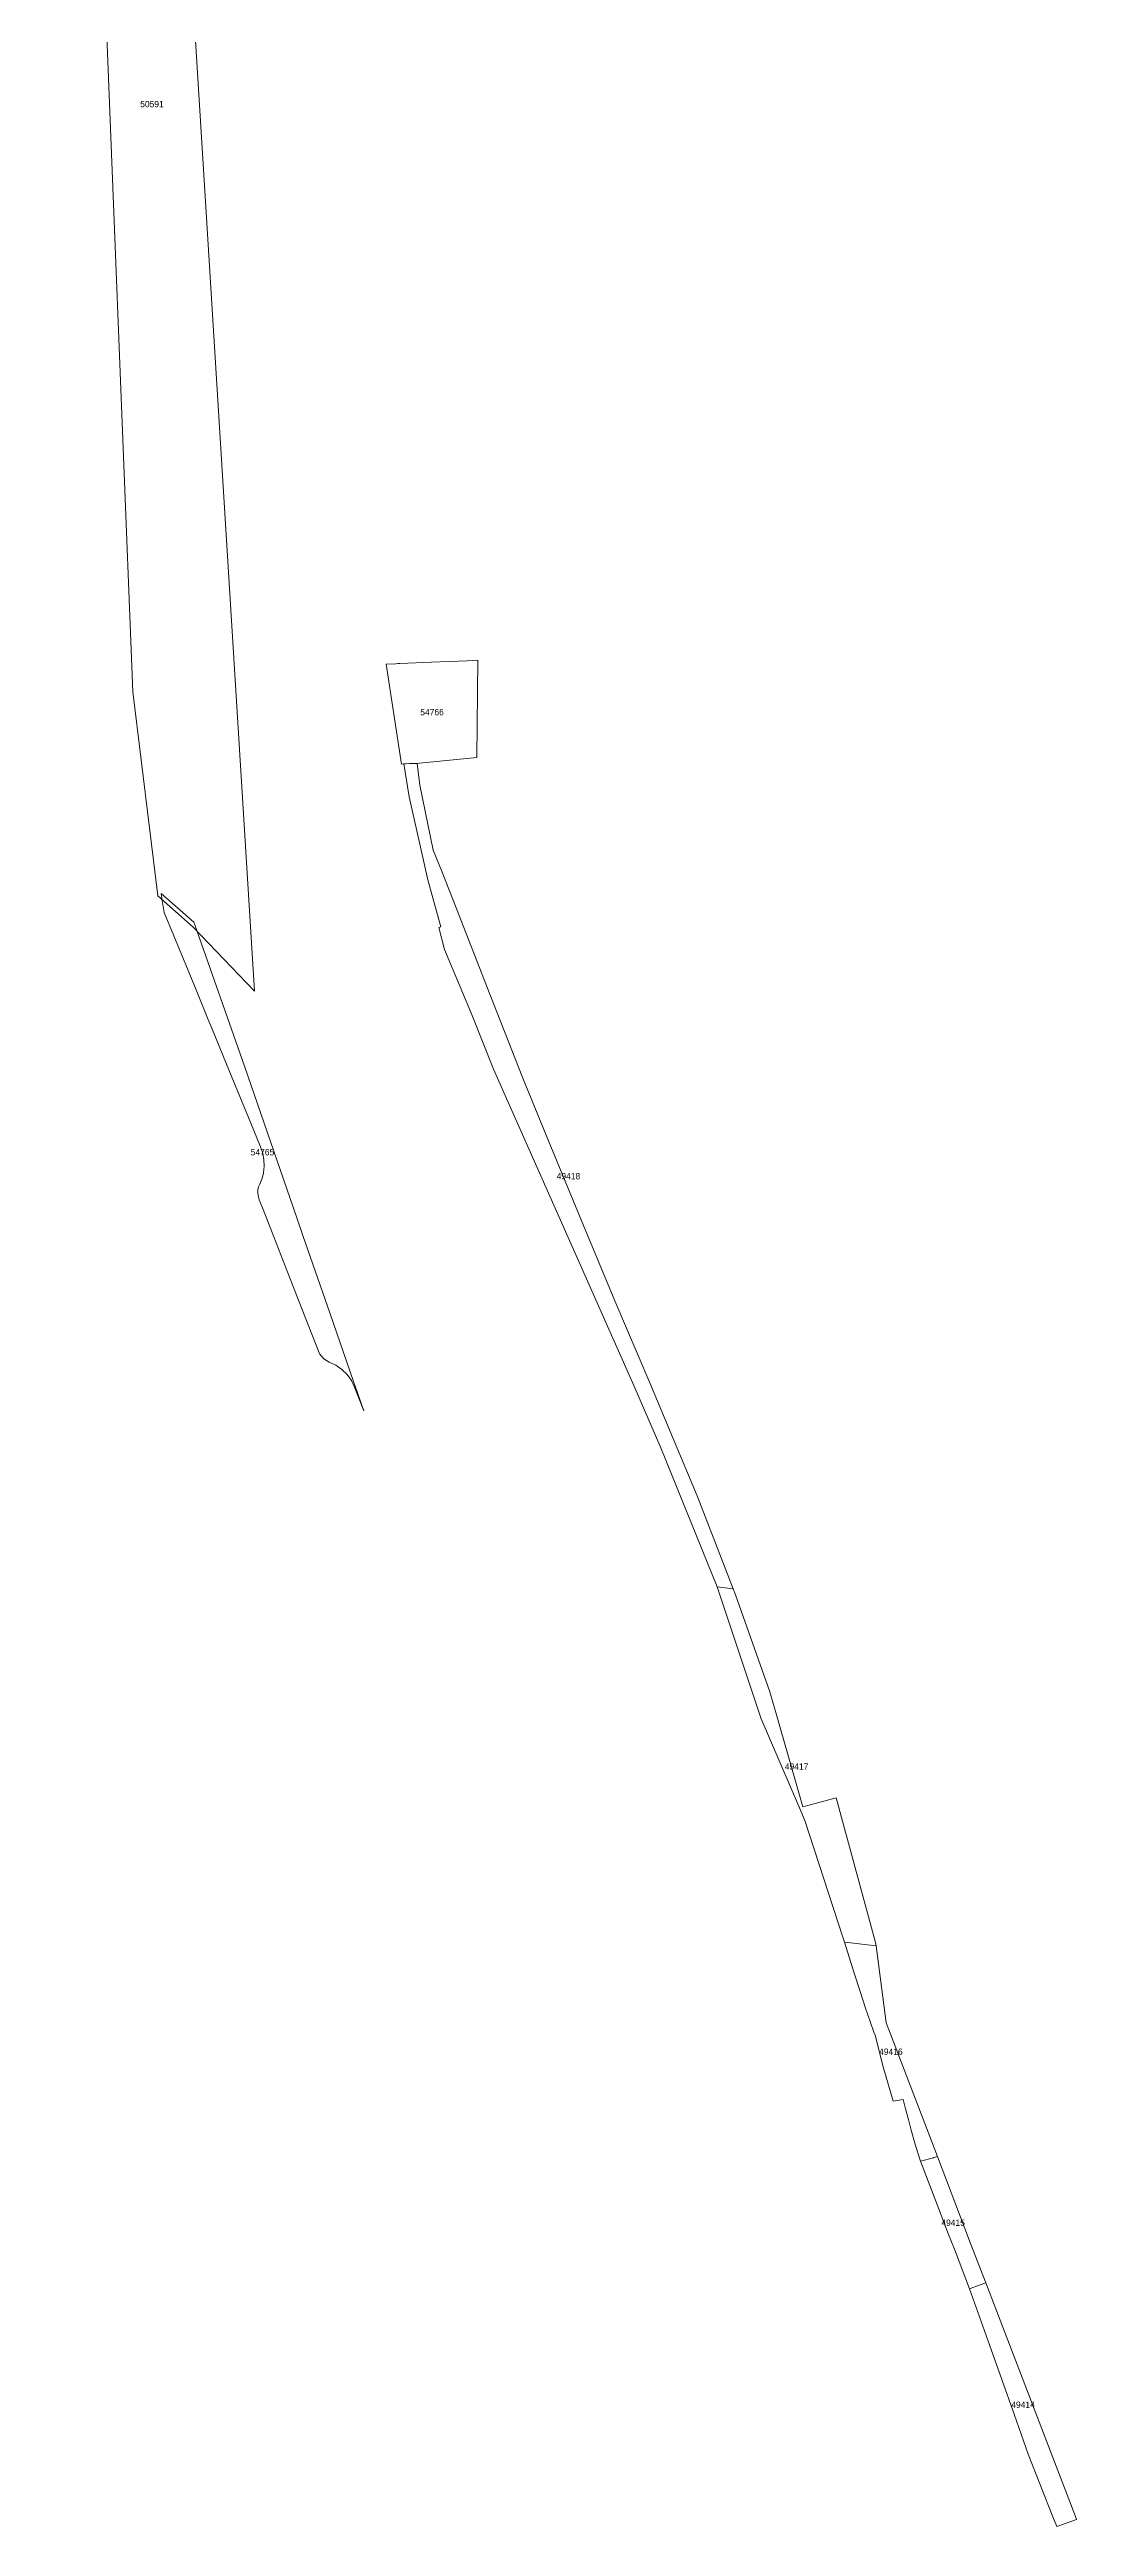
# Model space of a CAD drawing. Header units: metres. Extents: x 105313 to 106240, y 111784 to 118148.
# Drawn here: x 105875.1 to 106037.4, y 116905.5 to 117296.8 of the extents above; entities that cross this region are included whole.
import ezdxf
from ezdxf.enums import TextEntityAlignment as Align

# ---------------------------------------------------------------- set-up
doc = ezdxf.new("R2010")
doc.units = ezdxf.units.M
doc.layers.add('60-PREDIAL-COD', color=8, linetype='Continuous', lineweight=5)
doc.layers.add('60-PREDIAL-LOTE', color=42, linetype='CONTINUOUS', lineweight=13)

msp = doc.modelspace()

# ---------------------------------------------------------------- linework, layer by layer
at = {"layer": '60-PREDIAL-LOTE'}
for points in [[(105880.3096, 117351.448), (105875.148, 117428.336), (105890.1465, 117428.1206), (105907.5098, 117148.0724), (105897.817, 117158.18), (105892.2728, 117163.1104), (105888.3224, 117195.3692), (105883.3985, 117318.9425), (105883.1337, 117325.5912), (105881.0632, 117351.1488), (105880.3096, 117351.448)], [(105928.3211, 117199.7199), (105928.3479, 117199.7209), (105929.8718, 117199.7909), (105930.2193, 117199.8062), (105930.4719, 117199.8172), (105935.4667, 117200.0323), (105938.2903, 117200.1538), (105941.1447, 117200.2769), (105942.8259, 117200.3494), (105942.6339, 117184.9548), (105933.0809, 117184.0253), (105931.9945, 117184.0092), (105931.3861, 117184.0003), (105930.7642, 117183.917), (105928.3211, 117199.7199)], [(105983.1423, 117053.6491), (105980.6196, 117053.9489), (105971.7382, 117075.9066), (105967.468, 117085.748), (105945.28, 117135.769), (105941.929, 117144.222), (105940.0318, 117148.7324), (105937.549, 117154.635), (105936.638, 117158.102), (105936.957, 117158.222), (105934.9198, 117165.653), (105933.666, 117171.295), (105931.978, 117178.768), (105931.0949, 117183.996), (105933.0809, 117184.0253), (105933.2398, 117184.0276), (105933.62, 117180.615), (105935.77, 117170.357), (105937.045, 117167.125), (105938.884, 117162.449), (105944.715, 117147.569), (105949.785, 117134.603), (105953.707, 117125.048), (105959.524, 117111.048), (105964.446, 117099.149), (105969.9716, 117086.2091), (105973.6054, 117077.5234), (105977.442, 117068.349), (105983.1423, 117053.6491)], [(105923.1787, 117086.4175), (105924.7931, 117081.7709), (105923.3367, 117085.5207), (105922.8259, 117086.557), (105922.1508, 117087.4954), (105921.33, 117088.3101), (105920.3858, 117088.979), (105919.3439, 117089.4838), (105918.896, 117089.7009), (105918.4901, 117089.9888), (105918.1376, 117090.3396), (105917.8481, 117090.7437), (105917.6295, 117091.1899), (105913.5255, 117101.6819), (105910.1878, 117110.2146), (105908.7718, 117113.8347), (105908.2841, 117115.082), (105908.2822, 117115.0865), (105908.2811, 117115.0896), (105908.2447, 117115.1823), (105908.1952, 117115.32), (105908.0812, 117115.774), (105908.0391, 117116.2402), (105908.0701, 117116.7073), (105908.1734, 117117.1638), (105908.3465, 117117.5989), (105908.6625, 117118.349), (105908.8892, 117119.1304), (105908.9369, 117119.3581), (105909.0584, 117120.3969), (105909.0237, 117121.4421), (105908.8337, 117122.4706), (105908.4926, 117123.4595), (105906.9452, 117127.2253), (105903.1174, 117136.5417), (105900.7831, 117142.2232), (105900.7814, 117142.2273), (105900.1782, 117143.6957), (105898.3065, 117148.2511), (105894.7819, 117156.8293), (105893.2698, 117160.5017), (105892.9058, 117162.687), (105892.7741, 117163.4777), (105897.9577, 117158.9816), (105898.1062, 117158.5544), (105905.9217, 117136.2251), (105914.1989, 117112.2601), (105915.1781, 117109.4424), (105919.4611, 117097.1156), (105923.1787, 117086.4175)], [(106005.7133, 116997.2281), (106000.788, 116997.8182), (106000.7106, 116997.8275), (106000.4486, 116998.6351), (105994.467, 117017.0729), (105993.6197, 117019.0477), (105987.583, 117033.1179), (105980.6196, 117053.9489), (105983.1423, 117053.6491), (105983.503, 117052.7189), (105988.946, 117037.3699), (105990.0984, 117033.3513), (105994.158, 117019.1945), (105999.4158, 117020.6278), (106005.638, 116997.8029), (106005.7133, 116997.2281)], [(106007.9186, 116983.4814), (106015.4031, 116963.9575), (106014.8596, 116963.81), (106014.7661, 116963.7846), (106012.7263, 116963.2311), (106012.7165, 116963.2284), (106011.9531, 116965.6971), (106011.2621, 116968.1489), (106010.8566, 116969.8288), (106010.3538, 116971.506), (106010.001, 116972.952), (106008.425, 116972.72), (106006.8499, 116978.1175), (106005.5494, 116983.1243), (106005.3736, 116983.6337), (106004.7587, 116985.2867), (106004.073, 116987.403), (106003.1975, 116990.0322), (106002.2733, 116992.9418), (106000.7106, 116997.8275), (106000.788, 116997.8182), (106005.7133, 116997.2281), (106007.3046, 116985.083), (106007.9186, 116983.4814)], [(106023.056, 116943.9942), (106021.1788, 116943.3259), (106020.488, 116943.08), (106018.0814, 116949.3313), (106017.1834, 116951.6638), (106015.419, 116956.247), (106012.7263, 116963.2311), (106014.7661, 116963.7846), (106014.8596, 116963.81), (106015.4031, 116963.9575), (106015.5647, 116963.5359), (106019.7637, 116952.5825), (106020.6583, 116950.2487), (106023.056, 116943.9942)], [(106037.3739, 116906.6446), (106034.2643, 116905.5272), (106033.6677, 116907.0358), (106029.7424, 116916.9628), (106027.5355, 116923.2424), (106023.6355, 116934.2264), (106020.488, 116943.08), (106021.1788, 116943.3259), (106023.056, 116943.9942), (106037.3595, 116906.6824), (106037.3739, 116906.6446)]]:
    msp.add_lwpolyline(points, close=True, dxfattribs=at)

# ---------------------------------------------------------------- texts
at = {"layer": '60-PREDIAL-COD'}
for s, p in [('50591', (105891.3289, 117288.2042)), ('54766', (105935.5735, 117192.1332)), ('54765', (105908.7836, 117122.6243)), ('49418', (105957.1186, 117118.8384)), ('49417', (105993.1665, 117025.5885)), ('49416', (106008.0568, 116980.528)), ('49415', (106017.8911, 116953.5188)), ('49414', (106028.931, 116924.7607))]:
    msp.add_text(s, height=1, dxfattribs=at).set_placement(p, align=Align.MIDDLE_CENTER)

doc.saveas('drawing.dxf')
